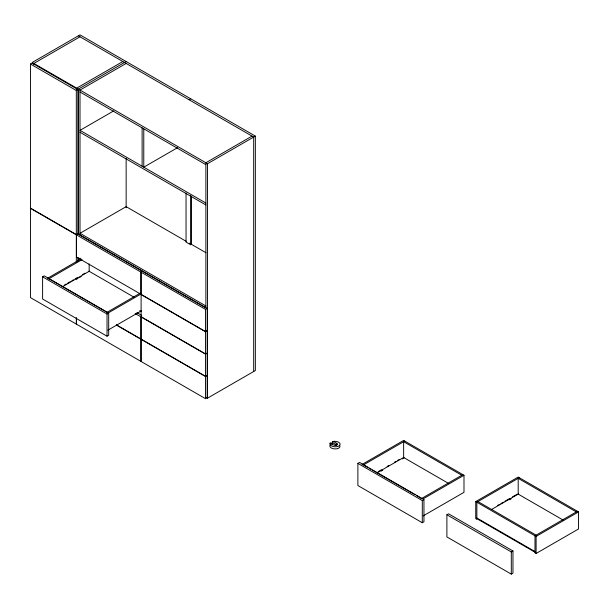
<?xml version="1.0" encoding="UTF-8"?>
<svg xmlns="http://www.w3.org/2000/svg" width="609" height="609" viewBox="0 0 609 609"><rect width="100%" height="100%" fill="white"/><g stroke="black" fill="none" stroke-linecap="round" stroke-linejoin="round"><path stroke-width="0.91" d="M332.674 442.644L332.742 441.502C342.045 444.167 333.344 447.173 330.192 442.979L330.261 443.931A5.1 2.733 3.3 0 1 332.324 442.735L336.769 444.867M336.313 444.486L336.381 443.337M336.457 444.57L336.526 443.421M336.579 444.661L336.648 443.519M336.686 444.76L336.754 443.611M336.838 444.973L336.838 443.717M336.884 445.08L336.952 443.931M335.011 445.499L336.206 445.514M330.192 442.979L330.154 443.048A5.1 2.733 3.3 0 0 334.783 446.762A5.1 2.733 3.3 0 0 340.028 443.717A5.1 2.733 3.3 0 0 332.857 441.472L332.742 441.502M332.659 444.273C332.027 442.926 332.56 444.395 332.126 444.273M30.458 64.029L32.117 63.07L77.975 89.546L77.975 233.612L76.315 234.572L30.458 208.103L30.458 64.029L76.315 90.505L77.975 89.546M80.007 36.799L33.868 63.443L33.868 64.714M122.828 61.524L76.681 88.16L76.681 89.439M126.147 61.524L78.348 89.12L78.348 234.336M126.147 63.443L80.007 90.079L80.007 235.295M113.792 110.853L80.007 130.356L205.88 203.033M189.087 99.777L190.746 98.818M177.554 147.667L143.777 167.178L143.777 128.811M76.315 317.434L76.315 324.087L30.45 297.603L30.45 208.308L76.315 234.785L77.975 233.826M76.498 234.891L78.158 233.932L142.575 271.127L140.915 272.086L76.498 234.891L76.498 257.059L140.915 294.246L140.915 272.086M252.019 136.112L205.88 162.755L205.88 307.964L80.007 235.211M255.346 136.112L80.007 34.88L32.201 62.483L207.54 163.714L255.346 136.112L255.346 370.546L207.54 398.141L206.436 397.502M42.607 276.836L44.274 275.877L108.684 313.072L108.684 335.232L107.024 336.191L42.607 299.004L42.607 276.836L107.024 314.031L108.684 313.072M47.525 278.29L80.997 258.962M48.629 278.93L82.101 259.601M64.493 285.004L66.13 284.06M67.759 283.116L70.21 281.708M71.847 280.764L73.476 279.82M75.113 278.876L77.556 277.46M82.459 274.636L84.902 273.22M62.506 286.687L89.447 271.134M76.384 279.31L78.021 278.366M79.65 277.43L81.286 276.486M141.098 272.193L142.757 271.233L207.174 308.42L207.174 330.588L205.515 331.547L141.098 294.353L141.098 272.193L205.515 309.38L207.174 308.42M186.042 192.992L186.042 242.085L190.655 244.749L191.393 244.323L191.393 196.174M106.773 312.493L140.237 293.165M107.877 313.133L141.349 293.804M107.877 330.185L141.349 310.856M205.515 331.753L207.174 330.801L207.174 352.961L205.515 353.92L141.098 316.733L141.098 294.566L205.515 331.753L205.515 353.92M205.515 354.133L207.174 353.174L207.174 375.342L205.515 376.301L141.098 339.106L141.098 316.946L205.515 354.133L205.515 376.301M205.515 376.514L207.174 375.555L207.174 397.715L205.515 398.674L141.098 361.487L141.098 339.32L205.515 376.514L205.515 398.674M357.886 463.38L359.546 462.421L423.955 499.608L423.955 521.768L422.296 522.728L357.886 485.54L357.886 463.38L422.296 500.568L423.955 499.608M362.005 464.477L403.638 440.436L463.989 475.279L463.989 492.331L423.171 515.899M363.109 465.116L404.741 441.076M378.159 471.663L381.424 469.775M387.141 466.479L388.77 465.535M394.487 462.239L396.116 461.295M397.753 460.351L399.382 459.407M376.986 472.873L403.927 457.321M381.067 471.153L382.703 470.209M402.298 458.897L403.927 457.96M421.245 498.68L462.878 474.639M423.171 498.847L463.989 475.279M446.892 514.765L448.551 513.806L512.968 550.993L512.968 573.16L511.301 574.12L446.892 536.932L446.892 514.765L511.301 551.952L512.968 550.993M476.855 518.632L476.855 519.271L475.743 518.632L475.743 501.58L518.198 477.068L578.55 511.918L578.55 528.962L536.103 553.474L534.991 552.835L534.991 552.196M519.302 477.707L476.855 502.219L476.855 517.993M497.614 505.47L499.251 504.526M500.88 503.582L503.331 502.166M504.968 501.23L509.862 498.398M512.314 496.982L517.208 494.158M491.547 509.505L518.487 493.952M509.505 499.776L511.141 498.832M577.446 511.278L534.991 535.783L534.991 551.556M475.743 501.58L536.103 536.422L578.55 511.918M78.348 35.84L253.687 137.071L253.687 371.505M80.007 91.997L205.88 164.674M80.007 132.275L205.88 204.951M186.209 241.331L126.147 206.657L80.007 233.293L205.88 305.969M189.361 243.151L205.949 252.727M576.335 511.918L518.198 478.347L518.198 494.12L563.234 520.124M461.774 475.279L403.638 441.715L403.638 457.488L448.673 483.485M134.193 297.299L89.158 271.302L89.158 263.88M477.958 501.58L536.103 535.144M139.743 310.704L141.372 311.641M136.865 312.584L141.76 315.409M135.206 313.544L140.915 316.84L140.915 339L116.456 324.879M48.926 278.755L107.062 312.326M364.22 465.421L367.493 467.309M369.13 468.252L370.767 469.196M372.411 470.148L414.988 494.729M416.625 495.673L421.542 498.512M116.456 325.092L140.915 339.213L140.915 361.381L76.498 324.194L76.498 318.652M536.103 536.422L536.103 553.474M511.301 551.952L511.301 574.12M422.296 500.568L422.296 522.728M207.54 163.714L207.54 398.141M205.515 309.38L205.515 331.547M190.655 195.656L190.655 244.749M142.11 127.852L142.11 166.219M126.147 158.348L126.147 207.707M107.024 314.031L107.024 336.191M80.007 258.071L80.007 259.974M78.348 258.064L78.348 260.911M77.975 257.577L77.975 261.375M76.315 90.505L76.315 234.572M76.315 234.785L76.315 262.334M339.517 445.217A5.1 2.733 3.3 0 1 334.744 448.917A5.1 2.733 3.3 0 1 330.436 444.684M535.456 551.823L476.39 517.726L476.39 518.366L535.456 552.462L535.456 551.823"/></g></svg>
